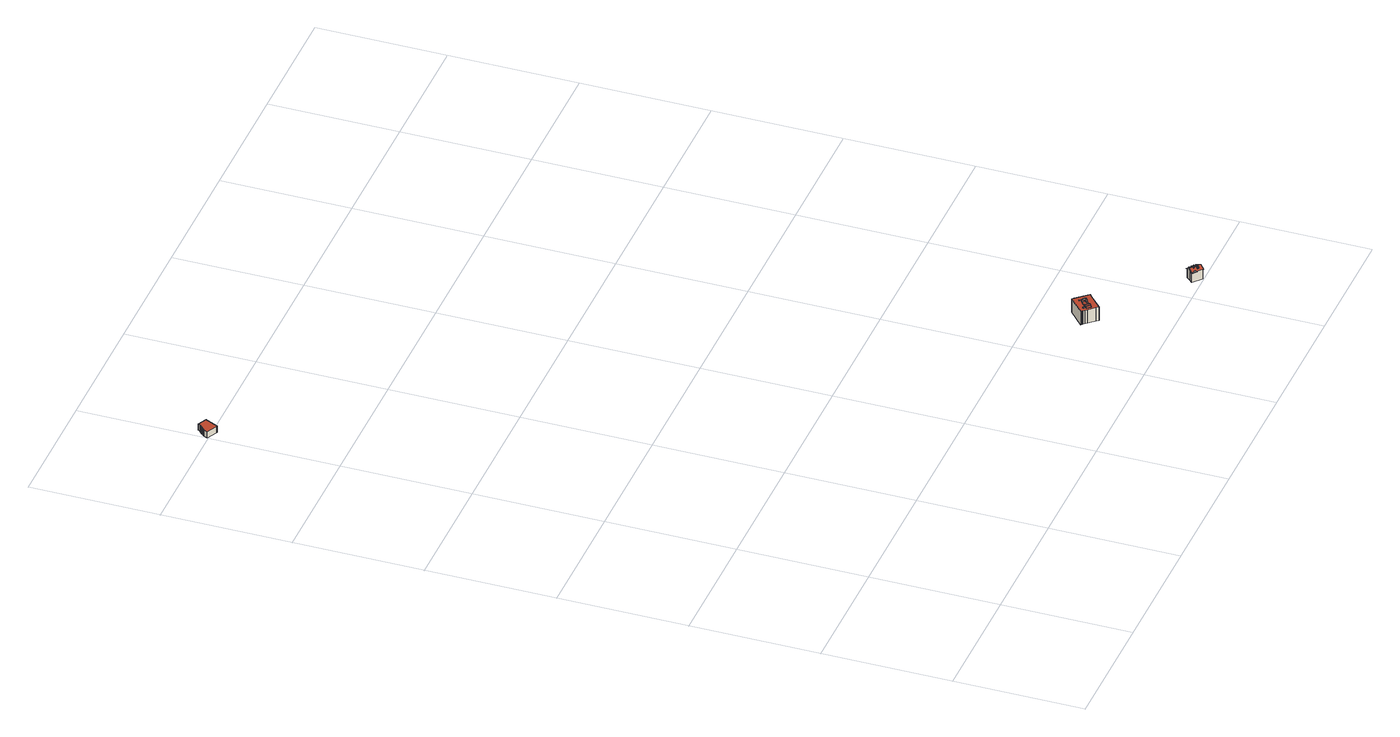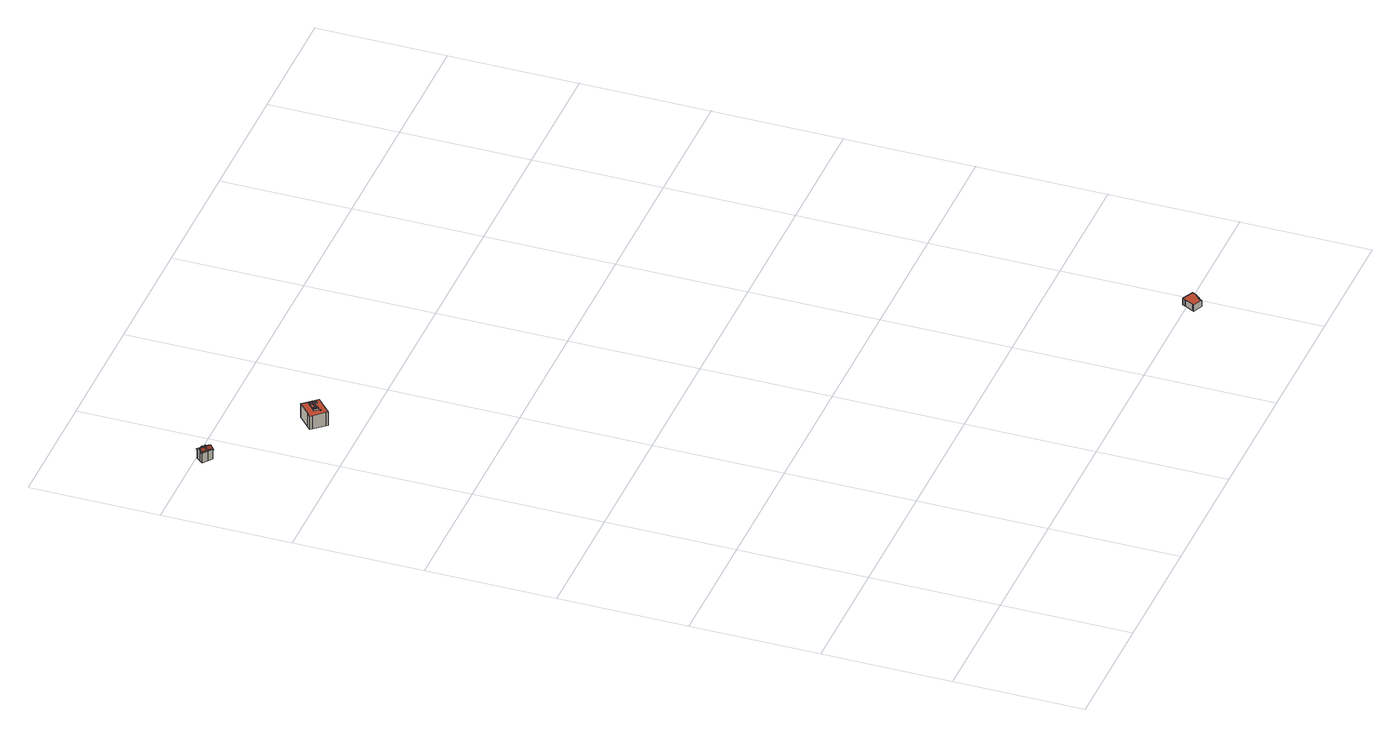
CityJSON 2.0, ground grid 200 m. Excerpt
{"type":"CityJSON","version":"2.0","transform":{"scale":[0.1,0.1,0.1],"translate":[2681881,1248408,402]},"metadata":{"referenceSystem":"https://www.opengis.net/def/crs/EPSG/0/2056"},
"CityObjects":{
"building1":{"type":"Building","attributes":{"class":"BB00","Herkunft":"EE_LB_2007","QualitaetStatus":1,"FileCreationDate":"2012-02-23","Region":2,"GebaeudeStatus":1},"children":["building1-1"]},
"building1-1":{"type":"BuildingPart","attributes":{"Geomtype":1},"parents":["building1"],"geometry":[{"type":"MultiSurface","lod":"2","boundaries":[[[0,1,2,3,4,5,6,7,8,9,10,11,12,13,14,15,16,17,18,19,20,21,22]],[[3,23,24,4]],[[2,25,23,3]],[[1,26,25,2]],[[0,27,26,1]],[[22,28,27,0]],[[21,29,28,22]],[[20,30,29,21]],[[19,31,30,20]],[[18,32,31,19]],[[17,33,32,18]],[[16,34,33,17]],[[15,35,34,16]],[[4,24,36,5]],[[5,36,37,6]],[[6,37,38,7]],[[7,38,39,8]],[[8,39,40,9]],[[9,40,41,10]],[[10,41,42,11]],[[11,42,43,12]],[[12,43,44,13]],[[13,44,45,14]],[[14,45,35,15]],[[23,25,26,27,28,29,30,31,32,33,34,35,45,44,43,42,41,40,39,38,37,36,24]]],"semantics":{"surfaces":[{"type":"GroundSurface"},{"type":"WallSurface"},{"type":"RoofSurface"}],"values":[0,1,1,1,1,1,1,1,1,1,1,1,1,1,1,1,1,1,1,1,1,1,1,1,2]}}]},
"building2":{"type":"Building","attributes":{"class":"BB00","Herkunft":"EE_LB_2007_KorrFlaechennormalenUVM2015","QualitaetStatus":1,"FileCreationDate":"2012-03-22","Region":8,"GebaeudeStatus":1},"children":["building2-1","building2-2","building2-3","building2-4"]},
"building2-1":{"type":"BuildingPart","attributes":{"Geomtype":2},"parents":["building2"],"geometry":[{"type":"MultiSurface","lod":"2","boundaries":[[[46,47,48,49]],[[50,51,47,46]],[[52,53,51,50]],[[49,48,53,52]],[[47,51,53,48]]],"semantics":{"surfaces":[{"type":"WallSurface"},{"type":"RoofSurface"}],"values":[0,0,0,0,1]}}]},
"building2-2":{"type":"BuildingPart","attributes":{"Geomtype":2},"parents":["building2"],"geometry":[{"type":"MultiSurface","lod":"2","boundaries":[[[54,55,56,57]],[[58,59,55,54]],[[60,61,59,58]],[[57,56,61,60]],[[56,55,59,61]]],"semantics":{"surfaces":[{"type":"WallSurface"},{"type":"RoofSurface"}],"values":[0,0,0,0,1]}}]},
"building2-3":{"type":"BuildingPart","attributes":{"Geomtype":1},"parents":["building2"],"geometry":[{"type":"MultiSurface","lod":"2","boundaries":[[[62,63,64,65,66,67,68,69,70,71,72,73,74]],[[75,76,77,78]],[[79,80,76,75]],[[79,81,82,80]],[[83,84,85,86]],[[87,88,89,90]],[[91,84,92,93,88]],[[94,95,92,83]],[[77,82,96,95,94,78]],[[89,93,96,81]],[[74,97,98,62]],[[73,99,97,74]],[[72,100,99,73]],[[71,101,100,72]],[[70,102,101,71]],[[69,103,102,70]],[[68,104,103,69]],[[62,98,105,63]],[[63,105,106,64]],[[64,106,107,65]],[[65,107,108,66]],[[66,108,109,67]],[[67,109,104,68]],[[110,111,112,113]],[[86,114,111,110]],[[115,114,85]],[[115,87,116]],[[113,112,116,90]],[[80,82,77,76]],[[115,85,84,91]],[[91,88,87,115]],[[95,96,93,92]],[[105,98,97,99,100,101,102,103,104,109,108,107,106],[78,94,83,86,110,113,90,89,81,79,75]],[[114,116,112,111]]],"semantics":{"surfaces":[{"type":"GroundSurface"},{"type":"WallSurface"},{"type":"RoofSurface"}],"values":[0,1,1,1,1,1,1,1,1,1,1,1,1,1,1,1,1,1,1,1,1,1,1,1,1,1,1,1,2,2,2,2,2,2]}}]},
"building2-4":{"type":"BuildingPart","attributes":{"Geomtype":2},"parents":["building2"],"geometry":[{"type":"MultiSurface","lod":"2","boundaries":[[[117,118,119,120]],[[121,122,118,117]],[[123,124,122,121]],[[120,119,124,123]],[[118,122,124,119]]],"semantics":{"surfaces":[{"type":"WallSurface"},{"type":"RoofSurface"}],"values":[0,0,0,0,1]}}]},
"building3":{"type":"Building","attributes":{"class":"BB00","Herkunft":"EE_LB_2007","QualitaetStatus":1,"FileCreationDate":"2012-03-22","Region":8,"GebaeudeStatus":1},"children":["building3-1","building3-2","building3-3","building3-4","building3-5","building3-6","building3-7","building3-8"]},
"building3-1":{"type":"BuildingPart","attributes":{"Geomtype":1},"parents":["building3"],"geometry":[{"type":"MultiSurface","lod":"2","boundaries":[[[125,126,127,128,129,130,131]],[[130,129,132,133]],[[129,128,134,132]],[[128,127,135,134]],[[127,126,136,135]],[[126,125,137,136]],[[125,131,138,137]],[[131,130,133,138]],[[139,140,141]],[[140,142,143,141]],[[144,143,142]],[[145,146,147,148,144,142,140,139,149]],[[145,148,150,151]],[[144,149,139,141,143]]],"semantics":{"surfaces":[{"type":"GroundSurface"},{"type":"WallSurface"},{"type":"RoofSurface"}],"values":[0,1,1,1,1,1,1,1,1,1,1,2,2,2]}}]},
"building3-2":{"type":"BuildingPart","attributes":{"Geomtype":2},"parents":["building3"],"geometry":[{"type":"MultiSurface","lod":"2","boundaries":[[[152,153,154,155,156]],[[154,157,155]],[[158,153,152]],[[159,156,155,157]],[[159,158,152,156]]],"semantics":{"surfaces":[{"type":"WallSurface"},{"type":"RoofSurface"}],"values":[0,0,0,1,1]}}]},
"building3-3":{"type":"BuildingPart","attributes":{"Geomtype":2},"parents":["building3"],"geometry":[{"type":"MultiSurface","lod":"2","boundaries":[[[160,161,162,163,164]],[[162,165,163]],[[166,161,160]],[[167,164,163,165]],[[167,166,160,164]]],"semantics":{"surfaces":[{"type":"WallSurface"},{"type":"RoofSurface"}],"values":[0,0,0,1,1]}}]},
"building3-4":{"type":"BuildingPart","attributes":{"Geomtype":2},"parents":["building3"],"geometry":[{"type":"MultiSurface","lod":"2","boundaries":[[[168,169,170,171]],[[168,172,169]],[[173,171,170]],[[172,173,170,169]]],"semantics":{"surfaces":[{"type":"WallSurface"},{"type":"RoofSurface"}],"values":[0,0,0,1]}}]},
"building3-5":{"type":"BuildingPart","attributes":{"Geomtype":2},"parents":["building3"],"geometry":[{"type":"MultiSurface","lod":"2","boundaries":[[[174,175,176,177]],[[178,179,175,174]],[[178,180,181,179]],[[180,177,176,181]],[[179,181,176,175]]],"semantics":{"surfaces":[{"type":"WallSurface"},{"type":"RoofSurface"}],"values":[0,0,0,0,1]}}]},
"building3-6":{"type":"BuildingPart","attributes":{"Geomtype":2},"parents":["building3"],"geometry":[{"type":"MultiSurface","lod":"2","boundaries":[[[182,183,184,185]],[[186,187,184,183]],[[188,189,187,186]],[[188,182,185,189]],[[187,189,185,184]]],"semantics":{"surfaces":[{"type":"WallSurface"},{"type":"RoofSurface"}],"values":[0,0,0,0,1]}}]},
"building3-7":{"type":"BuildingPart","attributes":{"Geomtype":2},"parents":["building3"],"geometry":[{"type":"MultiSurface","lod":"2","boundaries":[[[190,191,192,193,194]],[[192,195,193]],[[196,191,190]],[[197,194,193,195]],[[197,196,190,194]]],"semantics":{"surfaces":[{"type":"WallSurface"},{"type":"RoofSurface"}],"values":[0,0,0,1,1]}}]},
"building3-8":{"type":"BuildingPart","attributes":{"Geomtype":2},"parents":["building3"],"geometry":[{"type":"MultiSurface","lod":"2","boundaries":[[[198,199,200,201,202]],[[200,203,201]],[[204,199,198]],[[205,202,201,203]],[[205,204,198,202]]],"semantics":{"surfaces":[{"type":"WallSurface"},{"type":"RoofSurface"}],"values":[0,0,0,1,1]}}]}
},
"vertices":[
[188,11924,9],[165,11934,9],[4,12010,9],[37,12080,9],[43,12077,9],[43,12078,9],[50,12092,9],[56,12090,9],[63,12105,9],[69,12102,9],[76,12118,9],[82,12115,9],[89,12131,9],[95,12128,9],[102,12143,9],[108,12141,9],[116,12156,9],[122,12154,9],[144,12202,9],[287,12133,9],[272,12103,9],[210,11971,9],[207,11965,9],[37,12080,116],[43,12077,116],[4,12010,116],[165,11934,116],[188,11924,116],[207,11965,116],[210,11971,116],[272,12103,116],[287,12133,116],[144,12202,116],[122,12154,116],[116,12156,116],[108,12141,116],[43,12078,116],[50,12092,116],[56,12090,116],[63,12105,116],[69,12102,116],[76,12118,116],[82,12115,116],[89,12131,116],[95,12128,116],[102,12143,116],
[6952,1246,237],[6952,1246,251],[6940,1259,251],[6940,1259,237],[6966,1260,237],[6966,1260,251],[6954,1272,237],[6954,1272,251],
[7123,1301,264],[7123,1301,274],[7107,1320,274],[7107,1320,264],[7137,1314,264],[7137,1314,274],[7121,1332,264],[7121,1332,274],
[7047,1063,4],[7021,1092,4],[6931,1194,4],[6905,1222,4],[6884,1245,4],[6875,1256,4],[6862,1270,4],[6858,1274,4],[7107,1498,4],[7133,1469,4],[7271,1317,4],[7296,1289,4],[7221,1220,4],[6955,1219,237],[6955,1219,241],[6976,1238,253],[6976,1238,237],[7005,1164,237],[7005,1164,241],[7026,1182,237],[7026,1182,253],[6998,1261,237],[6998,1261,241],[7067,1324,241],[7067,1324,237],[7119,1265,241],[7049,1203,241],[7049,1203,237],[7119,1265,237],[7023,1233,264],[6998,1261,264],[7049,1203,264],[6974,1240,237],[6974,1240,264],[7026,1182,264],[7221,1220,237],[7047,1063,237],[7296,1289,237],[7271,1317,237],[7133,1469,237],[7107,1498,237],[6858,1274,237],[6862,1270,237],[7021,1092,237],[6931,1194,237],[6905,1222,237],[6884,1245,237],[6875,1256,237],[7104,1356,237],[7104,1356,264],[7155,1298,264],[7155,1298,237],[7067,1324,264],[7092,1295,264],[7119,1265,264],
[7100,1375,237],[7100,1375,241],[7094,1382,241],[7094,1382,237],[7112,1385,237],[7112,1385,241],[7106,1392,237],[7106,1392,241],
[8505,19,10],[8365,134,10],[8408,186,10],[8452,239,10],[8522,183,10],[8592,126,10],[8549,73,10],[8522,183,173],[8592,126,174],[8452,239,173],[8408,186,215],[8365,134,173],[8505,19,173],[8549,73,215],[8492,119,215],[8466,86,190],[8466,86,212],[8486,71,190],[8486,71,212],[8512,103,215],[8403,191,215],[8356,132,169],[8508,9,169],[8555,68,215],[8506,107,215],[8602,127,169],[8451,249,169],
[8541,163,187],[8541,163,175],[8532,171,175],[8532,171,187],[8537,167,191],[8519,155,187],[8528,148,187],[8520,147,191],
[8510,189,187],[8510,189,175],[8501,196,175],[8501,196,187],[8506,192,191],[8488,180,187],[8497,173,187],[8489,172,191],
[8416,98,176],[8416,98,190],[8401,111,190],[8401,111,176],[8430,116,190],[8415,129,190],
[8444,134,203],[8444,134,216],[8450,141,216],[8450,141,209],[8451,127,203],[8451,127,216],[8457,134,209],[8457,134,216],
[8493,150,200],[8495,147,200],[8495,147,216],[8493,150,216],[8501,153,195],[8501,153,216],[8498,156,195],[8498,156,216],
[8479,214,187],[8479,214,175],[8470,221,175],[8470,221,187],[8474,218,191],[8457,206,187],[8466,198,187],[8458,197,191],
[8572,138,187],[8572,138,175],[8562,146,175],[8562,146,187],[8567,142,191],[8550,130,187],[8559,123,187],[8551,122,191]
]}
